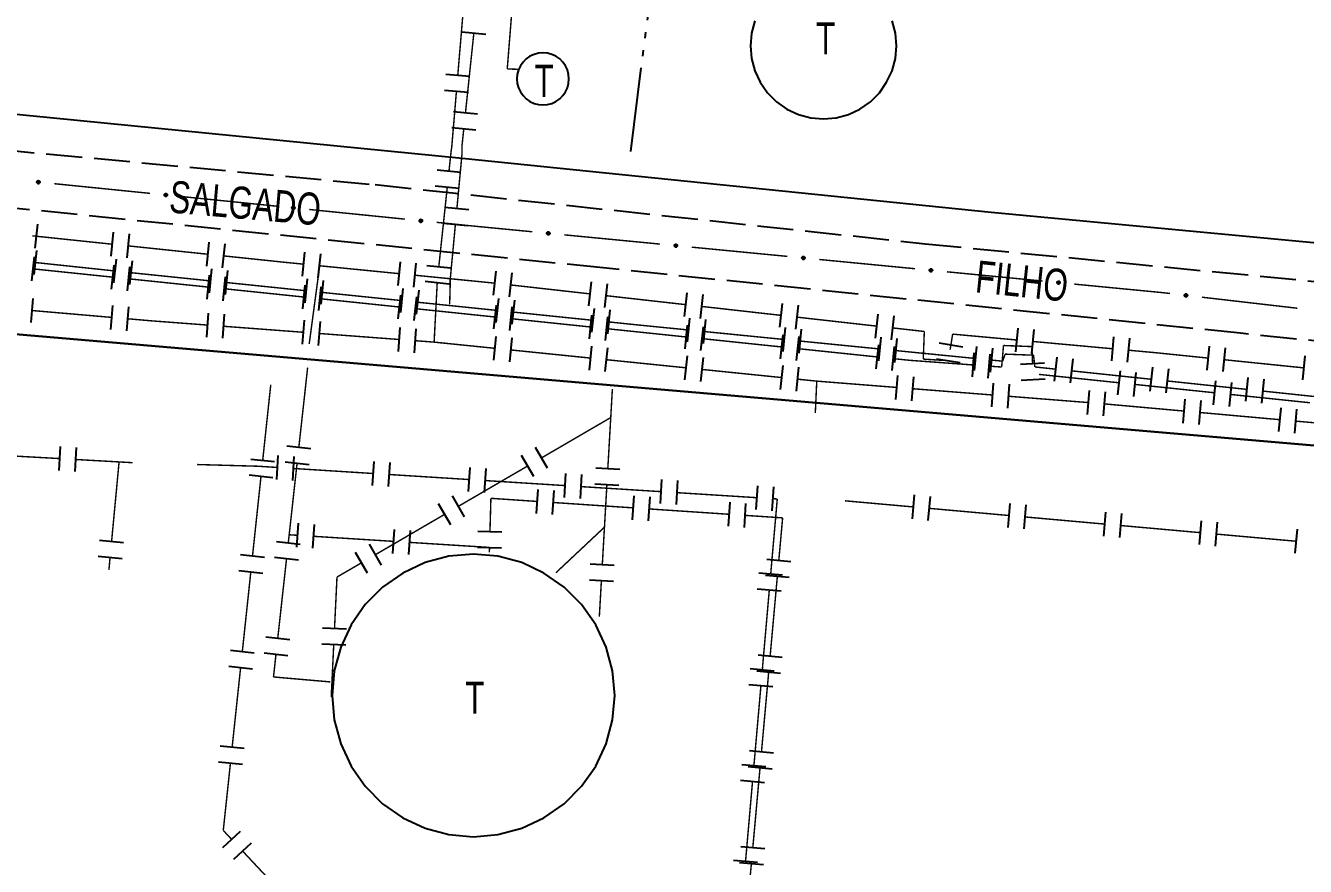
# Model space of a CAD drawing. Extents: x 200604 to 201918, y 4843538 to 4845237.
# Drawn here: x 200988.6 to 201148.4, y 4844729.3 to 4844834.3 of the extents above; entities that cross this region are included whole.
import ezdxf

# ---------------------------------------------------------------- set-up
doc = ezdxf.new("R2010")
doc.units = 0
doc.header["$LTSCALE"] = 1.5
doc.header["$MEASUREMENT"] = 0
doc.linetypes.add('TRACO_05', pattern=[11, 7, -1, 0.5, -1, 0.5, -1])
doc.linetypes.add('TRACO_11', pattern=[8, 3, -1, 3, -1])
for name, color, linetype in [('CD_MALHA_LOTES', 7, 'CONTINUOUS'), ('HD-ADUTORAS', 170, 'CONTINUOUS'), ('HD-TANQUE-PC', 170, 'CONTINUOUS'), ('HD-VALAS-DRENOS', 170, 'CONTINUOUS'), ('RU-QUADRA', 210, 'CONTINUOUS'), ('SV-EIXO-RUA-PAV', 20, 'CONTINUOUS'), ('SV-RUA-PAVIM', 7, 'CONTINUOUS'), ('SV-TXT-RUA-PAV', 7, 'CONTINUOUS')]:
    doc.layers.add(name, color=color, linetype=linetype)
doc.styles.add('ARIAL', font='ARIAL.SHX')

msp = doc.modelspace()

# ---------------------------------------------------------------- linework, layer by layer
at = {"layer": 'CD_MALHA_LOTES', "linetype": 'Continuous', "flags": 128}
for points in [[(200864.39, 4844915.27), (200864.2, 4844911.61), (200870.8, 4844889.98), (200871.36, 4844888.13), (200878.12, 4844866.8), (200886.67, 4844833.17), (200950.71, 4844826.81), (201043.14, 4844817.72), (201109.16, 4844810.98), (201155.17, 4844806.65)], [(200893.55, 4844803.77), (201159.23, 4844780.99)]]:
    msp.add_lwpolyline(points, dxfattribs=at)
at = {"layer": 'HD-ADUTORAS', "const_width": 0.18}
for points in [[(201043.407602, 4844837.970704), (201042.569699, 4844828.00587)], [(201048.75, 4844828.84), (201049.439917, 4844837.461848)], [(201043.534673, 4844823.376812), (201044.580901, 4844833.321932)], [(201049.100439, 4844828.829619), (201048.75, 4844828.84)], [(201050.1, 4844828.8), (201049.100439, 4844828.829619)], [(201042.402119, 4844826.012903), (201041.899377, 4844820.034002)], [(201043.11, 4844819.34), (201043.325427, 4844821.387788)], [(201041.811538, 4844819.038018), (201041.75, 4844818.66)], [(201041.82, 4844819.09), (201041.811538, 4844819.038018)], [(201041.899377, 4844820.034002), (201041.82, 4844819.09)], [(201043.11, 4844818.399088), (201043.11, 4844819.34)], [(201041.75, 4844818.66), (201041.472618, 4844816.057736)], [(201042.463587, 4844811.429386), (201043.024798, 4844817.403082)], [(201043.024798, 4844817.403082), (201043.11, 4844818.31)], [(201043.11, 4844818.31), (201043.11, 4844818.399088)], [(201041.260633, 4844814.069002), (201040.20071, 4844804.125333)], [(201041.62, 4844802.45), (201042.276516, 4844809.438154)], [(200989.459944, 4844808.009539), (200999.405394, 4844806.966457)], [(201001.394484, 4844806.757841), (201011.339934, 4844805.714759)], [(200989.805706, 4844804.680353), (200999.749891, 4844803.625284)], [(201013.329024, 4844805.506143), (201020.29084, 4844804.775986)], [(201020.29084, 4844804.775986), (201020.92, 4844804.71)], [(201020.92, 4844804.71), (201023.275817, 4844804.476217)], [(200989.510808, 4844803.887516), (200999.457263, 4844802.854053)], [(201001.738729, 4844803.41427), (201002.733147, 4844803.308763)], [(201002.733147, 4844803.308763), (201002.91, 4844803.29)], [(201002.91, 4844803.29), (201011.685686, 4844802.38571)], [(201024.02, 4844794.51), (201025.217255, 4844803.43001)], [(201025.217255, 4844803.43001), (201025.33, 4844804.27)], [(201025.266042, 4844804.278713), (201035.217163, 4844803.291197)], [(201037.207387, 4844803.093694), (201046.163396, 4844802.204929)], [(201001.446554, 4844802.647361), (201011.393008, 4844801.613898)], [(201013.382299, 4844801.407205), (201019.350171, 4844800.787128)], [(201013.675152, 4844802.180706), (201023.62248, 4844801.155685)], [(201040.004673, 4844802.135335), (201039.641055, 4844795.144785)], [(201041.56, 4844799.47), (201041.614455, 4844801.469259)], [(201041.614455, 4844801.469259), (201041.63, 4844802.04)], [(201041.63, 4844802.04), (201041.62, 4844802.45)], [(201046.163396, 4844802.204929), (201047.12, 4844802.11)], [(201047.12, 4844802.11), (201047.158455, 4844802.105676)], [(201049.145927, 4844801.882173), (201059.083289, 4844800.764659)], [(201019.350171, 4844800.787128), (201019.9, 4844800.73)], [(201019.9, 4844800.73), (201023.328559, 4844800.371883)], [(201025.317738, 4844800.164111), (201035.26363, 4844799.12525)], [(201025.611945, 4844800.950681), (201035.559273, 4844799.925659)], [(201037.548739, 4844799.720655), (201047.496067, 4844798.695634)], [(201061.070762, 4844800.541156), (201071.008124, 4844799.423642)], [(200989.375579, 4844798.688434), (200999.338562, 4844797.828796)], [(201037.252808, 4844798.917478), (201047.1987, 4844797.878618)], [(201049.485532, 4844798.49063), (201059.43286, 4844797.465608)], [(201072.995596, 4844799.200139), (201082.932958, 4844798.082625)], [(201001.331158, 4844797.656868), (201004.320053, 4844797.398977)], [(201004.320053, 4844797.398977), (201004.54, 4844797.38)], [(201004.54, 4844797.38), (201011.30012, 4844796.871256)], [(201013.29448, 4844796.721168), (201023.266282, 4844795.970724)], [(201049.187879, 4844797.670846), (201059.133771, 4844796.631986)], [(201061.122949, 4844796.424213), (201071.068841, 4844795.385353)], [(201061.422326, 4844797.260604), (201064.406524, 4844796.953098)], [(201064.406524, 4844796.953098), (201065.31, 4844796.86)], [(201065.31, 4844796.86), (201071.371917, 4844796.257956)], [(201084.92043, 4844797.859122), (201094.857792, 4844796.741609)], [(201096.845265, 4844796.518106), (201100.820209, 4844796.0711)], [(201025.260642, 4844795.820635), (201035.232444, 4844795.070191)], [(201037.226805, 4844794.920102), (201039.221165, 4844794.770014)], [(201039.221165, 4844794.770014), (201039.62, 4844794.74)], [(201039.641055, 4844795.144785), (201039.62, 4844794.74)], [(201073.05802, 4844795.177581), (201083.003912, 4844794.138721)], [(201073.362126, 4844796.060296), (201083.31317, 4844795.072)], [(201085.303378, 4844794.874341), (201095.254422, 4844793.886044)], [(201100.83, 4844796.07), (201100.717408, 4844793.081973)], [(201100.820209, 4844796.0711), (201100.83, 4844796.07)], [(201104.054969, 4844793.80314), (201104.215509, 4844794.790169)], [(201104.215509, 4844794.790169), (201104.37, 4844795.74)], [(201104.37, 4844795.74), (201112.37421, 4844795.007175)], [(201114.36588, 4844794.824828), (201124.32423, 4844793.913092)], [(201039.62, 4844794.74), (201047.180865, 4844793.969355)], [(201049.170556, 4844793.766555), (201059.119013, 4844792.752553)], [(201084.99309, 4844793.930949), (201094.938982, 4844792.892088)], [(201097.244631, 4844793.688385), (201107.195675, 4844792.700089)], [(201110.49, 4844791.63), (201110.694151, 4844794.017676)], [(201110.694151, 4844794.017676), (201110.72, 4844794.32)], [(201110.72, 4844794.32), (201113.414466, 4844794.213437)], [(201110.800319, 4844792.888936), (201110.92, 4844793.24)], [(201110.92, 4844793.24), (201113.547336, 4844793.143786)], [(201113.414466, 4844794.213437), (201114.26, 4844794.18)], [(201114.26, 4844794.18), (201114.355208, 4844792.0283)], [(201126.315901, 4844793.730745), (201129.303406, 4844793.457225)], [(201129.303406, 4844793.457225), (201129.71, 4844793.42)], [(201129.71, 4844793.42), (201136.267479, 4844792.749147)], [(201022.728697, 4844781.628555), (201023.826537, 4844791.56811)], [(201061.108705, 4844792.549753), (201071.057162, 4844791.535751)], [(201096.928161, 4844792.684316), (201098.917339, 4844792.476544)], [(201098.917339, 4844792.476544), (201098.98, 4844792.47)], [(201098.98, 4844792.47), (201106.895946, 4844791.892293)], [(201100.717408, 4844793.081973), (201100.7, 4844792.62)], [(201100.7, 4844792.62), (201103.232534, 4844792.458175)], [(201108.890641, 4844791.74672), (201109.887988, 4844791.673934)], [(201109.185883, 4844792.50243), (201110.180988, 4844792.4036)], [(201109.887988, 4844791.673934), (201110.49, 4844791.63)], [(201110.180988, 4844792.4036), (201110.62, 4844792.36)], [(201110.62, 4844792.36), (201110.800319, 4844792.888936)], [(201113.547336, 4844793.143786), (201114.47, 4844793.11)], [(201114.47, 4844793.11), (201114.593694, 4844792.040411)], [(201114.593694, 4844792.040411), (201114.64, 4844791.64)], [(201114.64, 4844791.64), (201117.222517, 4844791.366873)], [(201138.257095, 4844792.545602), (201148.205172, 4844791.527878)], [(201073.046853, 4844791.332951), (201082.995311, 4844790.318949)], [(201084.985002, 4844790.116149), (201086.974694, 4844789.913349)], [(201115.166359, 4844790.710854), (201125.112056, 4844789.670128)], [(201119.211425, 4844791.156526), (201129.155964, 4844790.104792)], [(201018.214681, 4844779.987298), (201019.168482, 4844788.936614)], [(201019.168482, 4844788.936614), (201019.22, 4844789.42)], [(201061.88, 4844788.9), (201061.307602, 4844778.916395)], [(201086.974694, 4844789.913349), (201087.4, 4844789.87)], [(201087.4, 4844789.87), (201087.238189, 4844786.301176)], [(201087.4, 4844789.87), (201097.36904, 4844789.083717)], [(201099.362848, 4844788.926461), (201109.331888, 4844788.140178)], [(201127.101195, 4844789.461983), (201137.046892, 4844788.421257)], [(201131.144872, 4844789.894446), (201141.089411, 4844788.842712)], [(201143.078319, 4844788.632365), (201153.022858, 4844787.580631)], [(201111.325696, 4844787.982921), (201121.294736, 4844787.196638)], [(201123.287835, 4844787.030976), (201133.247674, 4844786.135649)], [(201139.036032, 4844788.213112), (201148.981729, 4844787.172386)], [(201061.67, 4844785.32), (201053.029095, 4844780.286635)], [(201087.238189, 4844786.301176), (201087.22, 4844785.9)], [(201135.239641, 4844785.956583), (201145.19948, 4844785.061256)], [(201147.191448, 4844784.88219), (201157.151287, 4844783.986862)], [(200982.870219, 4844780.761926), (200992.854508, 4844780.201582)], [(200994.851365, 4844780.089514), (201001.840367, 4844779.697274)], [(201000.28, 4844779.79), (200999.342017, 4844769.834088)], [(201001.840367, 4844779.697274), (201001.97, 4844779.69)], [(201010.03, 4844779.46), (201017.027279, 4844779.264853)], [(201017.027279, 4844779.264853), (201017.56, 4844779.25)], [(201017.56, 4844779.25), (201020.022189, 4844779.094857)], [(201021.411289, 4844769.70109), (201022.509129, 4844779.640645)], [(201022.018231, 4844778.969085), (201031.998438, 4844778.340229)], [(201051.300914, 4844779.279962), (201042.660009, 4844774.246597)], [(201016.942948, 4844768.054876), (201018.002726, 4844777.998561)], [(201033.99448, 4844778.214458), (201043.974687, 4844777.585601)], [(201045.970729, 4844777.45983), (201055.950936, 4844776.830974)], [(201057.946977, 4844776.705203), (201067.927185, 4844776.076346)], [(201061.193122, 4844776.919674), (201060.620724, 4844766.93607)], [(201069.923226, 4844775.950575), (201079.903434, 4844775.321719)], [(201046.71, 4844775.24), (201046.592545, 4844771.067264)], [(201047.533765, 4844775.184828), (201046.71, 4844775.24)], [(201052.522588, 4844774.850687), (201047.533765, 4844775.184828)], [(201064.495762, 4844774.04875), (201054.518117, 4844774.717031)], [(201082.47, 4844775.16), (201081.64715, 4844765.767632)], [(201081.899475, 4844775.195947), (201082.47, 4844775.16)], [(201091.501353, 4844774.878805), (201090.93, 4844774.93)], [(201099.469429, 4844774.164828), (201091.501353, 4844774.878805)], [(201111.421543, 4844773.093863), (201101.461448, 4844773.986334)], [(201040.931828, 4844773.239924), (201032.290924, 4844768.206559)], [(201076.468936, 4844773.246813), (201066.491291, 4844773.915094)], [(201083.14, 4844772.8), (201078.464465, 4844773.113157)], [(201082.661171, 4844767.507628), (201083.111707, 4844772.487288)], [(201083.111707, 4844772.487288), (201083.14, 4844772.8)], [(201123.373658, 4844772.022897), (201113.413562, 4844772.915368)], [(201060.89, 4844771.64), (201055.057906, 4844766.163991)], [(201135.325772, 4844770.951931), (201125.365677, 4844771.844403)], [(201147.277886, 4844769.880966), (201137.317791, 4844770.773437)], [(201021.5897, 4844770.6856), (201021.52, 4844770.69)], [(201022.587712, 4844770.622576), (201021.5897, 4844770.6856)], [(201034.563856, 4844769.866288), (201024.583736, 4844770.496528)], [(201046.54, 4844769.11), (201036.55988, 4844769.74024)], [(200999.154421, 4844767.842905), (200999.060622, 4844766.847314)], [(201020.093882, 4844757.773624), (201021.191721, 4844767.713179)], [(201046.536271, 4844769.068055), (201046.52, 4844768.49)], [(200999.060622, 4844766.847314), (200999.01, 4844766.31)], [(201015.671214, 4844756.122454), (201016.730992, 4844766.066139)], [(201030.562743, 4844767.199886), (201027.970471, 4844765.689876)], [(201055.057906, 4844766.163991), (201054.83, 4844765.95)], [(201027.49, 4844765.41), (201027.18084, 4844758.973463)], [(201027.970471, 4844765.689876), (201027.49, 4844765.41)], [(201060.506245, 4844764.939349), (201060.277286, 4844760.945907)], [(201081.579884, 4844755.556443), (201082.480957, 4844765.515763)], [(201081.472602, 4844763.775263), (201080.599861, 4844753.81342)], [(201060.277286, 4844760.945907), (201060.25, 4844760.47)], [(201027.084887, 4844756.975766), (201026.797026, 4844750.982675)], [(201019.56, 4844752.94), (201019.874314, 4844755.785713)], [(201014.39948, 4844744.190032), (201015.459258, 4844754.133717)], [(201080.498597, 4844743.605258), (201081.39967, 4844753.564579)], [(201019.696463, 4844752.928101), (201019.56, 4844752.94)], [(201026.67, 4844752.32), (201019.696463, 4844752.928101)], [(201080.425312, 4844751.821051), (201079.552571, 4844741.859208)], [(201026.797026, 4844750.982675), (201026.77, 4844750.42)], [(201013.29, 4844733.78), (201014.187525, 4844742.201295)], [(201079.417311, 4844731.654073), (201080.318383, 4844741.613394)], [(201079.378023, 4844739.866839), (201078.505282, 4844729.904995)], [(201013.653031, 4844733.392466), (201013.29, 4844733.78)], [(201014.336689, 4844732.662664), (201013.653031, 4844733.392466)], [(201018.92, 4844727.77), (201015.704006, 4844731.20306)], [(201078.4, 4844720.41), (201079.237096, 4844729.662209)]]:
    msp.add_lwpolyline(points, dxfattribs=at)
at = {"layer": 'HD-ADUTORAS'}
for points in [[(201043.089133, 4844833.478866), (201046.072669, 4844833.164997)], [(201044.064425, 4844827.880184), (201041.074974, 4844828.131555)], [(201043.896844, 4844825.887218), (201040.907394, 4844826.138588)], [(201042.042905, 4844823.533746), (201045.026441, 4844823.219878)], [(201041.83366, 4844821.544722), (201044.817195, 4844821.230854)], [(201042.964168, 4844815.898748), (201039.981067, 4844816.216724)], [(201042.752183, 4844813.910014), (201039.769083, 4844814.22799)], [(201040.970163, 4844811.569689), (201043.957011, 4844811.289083)], [(200990.075552, 4844809.453201), (200989.762628, 4844806.469566)], [(201040.783092, 4844809.578457), (201043.76994, 4844809.297851)], [(200999.561856, 4844808.458275), (200999.248932, 4844805.47464)], [(201001.550946, 4844808.249658), (201001.238022, 4844805.266023)], [(200989.963966, 4844806.171981), (200989.647445, 4844803.188725)], [(201011.496397, 4844807.206577), (201011.183472, 4844804.222942)], [(201013.485487, 4844806.99796), (201013.172562, 4844804.014325)], [(200989.665828, 4844805.379484), (200989.355789, 4844802.395548)], [(200999.908152, 4844805.116912), (200999.591631, 4844802.133656)], [(201001.896989, 4844804.905898), (201001.580468, 4844801.922642)], [(201023.423945, 4844805.968885), (201023.12769, 4844802.983548)], [(201025.414169, 4844805.771381), (201025.117914, 4844802.786045)], [(201035.36529, 4844804.783865), (201035.069035, 4844801.798529)], [(201037.355514, 4844804.586362), (201037.059259, 4844801.601026)], [(200999.612282, 4844804.346021), (200999.302243, 4844801.362085)], [(201001.601573, 4844804.139329), (201001.291534, 4844801.155393)], [(201011.548027, 4844803.105866), (201011.237989, 4844800.12193)], [(201011.83944, 4844803.87781), (201011.531933, 4844800.893611)], [(201013.537318, 4844802.899174), (201013.227279, 4844799.915237)], [(201013.828905, 4844803.672805), (201013.521399, 4844800.688607)], [(201041.692261, 4844803.966344), (201038.70916, 4844804.284321)], [(201047.326082, 4844803.59628), (201046.990828, 4844800.615071)], [(201049.313554, 4844803.372777), (201048.9783, 4844800.391568)], [(201023.484388, 4844801.863767), (201023.17273, 4844798.879999)], [(201023.776233, 4844802.647784), (201023.468727, 4844799.663586)], [(201025.473567, 4844801.655995), (201025.161909, 4844798.672227)], [(201025.765699, 4844802.44278), (201025.458192, 4844799.458581)], [(201035.713026, 4844801.417758), (201035.40552, 4844798.43356)], [(201041.480276, 4844801.97761), (201038.497175, 4844802.295587)], [(201059.250916, 4844802.255263), (201058.915662, 4844799.274054)], [(201061.238389, 4844802.03176), (201060.903134, 4844799.050552)], [(200989.504525, 4844800.182881), (200989.246633, 4844797.193987)], [(201035.419459, 4844800.617134), (201035.107801, 4844797.633367)], [(201037.408637, 4844800.409362), (201037.096979, 4844797.425595)], [(201037.702492, 4844801.212754), (201037.394986, 4844798.228556)], [(201047.64982, 4844800.187733), (201047.342314, 4844797.203535)], [(201049.639285, 4844799.982729), (201049.331779, 4844796.99853)], [(201071.175751, 4844800.914246), (201070.840496, 4844797.933038)], [(201073.163223, 4844800.690744), (201072.827969, 4844797.709535)], [(200999.467507, 4844799.323243), (200999.209616, 4844796.334348)], [(201001.460104, 4844799.151315), (201001.202212, 4844796.162421)], [(201011.412686, 4844798.367027), (201011.187553, 4844795.375486)], [(201013.407047, 4844798.216938), (201013.181914, 4844795.225397)], [(201047.354529, 4844799.370502), (201047.042871, 4844796.386734)], [(201049.343708, 4844799.16273), (201049.03205, 4844796.178962)], [(201059.2896, 4844798.123869), (201058.977942, 4844795.140102)], [(201059.586613, 4844798.957707), (201059.279107, 4844795.973509)], [(201061.576079, 4844798.752703), (201061.268573, 4844795.768505)], [(201083.100585, 4844799.57323), (201082.765331, 4844796.592021)], [(201085.088057, 4844799.349727), (201084.752803, 4844796.368518)], [(201095.025419, 4844798.232213), (201094.690165, 4844795.251004)], [(201023.378849, 4844797.466494), (201023.153715, 4844794.474953)], [(201025.373209, 4844797.316405), (201025.148076, 4844794.324865)], [(201035.345011, 4844796.565961), (201035.119878, 4844793.574421)], [(201061.278778, 4844797.916097), (201060.96712, 4844794.93233)], [(201071.22467, 4844796.877237), (201070.913012, 4844793.893469)], [(201071.520162, 4844797.750612), (201071.223673, 4844794.765299)], [(201073.213849, 4844796.669465), (201072.902191, 4844793.685697)], [(201073.51037, 4844797.552953), (201073.213882, 4844794.56764)], [(201083.461414, 4844796.564657), (201083.164925, 4844793.579343)], [(201097.012892, 4844798.00871), (201096.677638, 4844795.027501)], [(201112.510971, 4844796.500928), (201112.23745, 4844793.513423)], [(201037.339371, 4844796.415873), (201037.114238, 4844793.424332)], [(201047.332965, 4844795.461624), (201047.028765, 4844792.477086)], [(201049.322656, 4844795.258823), (201049.018456, 4844792.274286)], [(201083.159741, 4844795.630604), (201082.848083, 4844792.646837)], [(201085.148919, 4844795.422832), (201084.837261, 4844792.439065)], [(201085.451623, 4844796.366997), (201085.155134, 4844793.381684)], [(201095.402667, 4844795.378701), (201095.106178, 4844792.393388)], [(201097.392875, 4844795.181042), (201097.096386, 4844792.195729)], [(201114.502641, 4844796.318581), (201114.22912, 4844793.331076)], [(201124.460991, 4844795.406845), (201124.18747, 4844792.41934)], [(201126.452661, 4844795.224498), (201126.17914, 4844792.236993)], [(201059.271114, 4844794.244822), (201058.966913, 4844791.260284)], [(201061.260805, 4844794.042021), (201060.956605, 4844791.057484)], [(201095.094811, 4844794.383972), (201094.783153, 4844791.400204)], [(201097.08399, 4844794.1762), (201096.772332, 4844791.192432)], [(201102.670538, 4844794.63487), (201105.631626, 4844794.153247)], [(201107.005126, 4844793.388314), (201106.786766, 4844790.396272)], [(201107.343919, 4844794.192745), (201107.04743, 4844791.207432)], [(201108.999821, 4844793.242741), (201108.781461, 4844790.250699)], [(201109.334128, 4844793.995086), (201109.037639, 4844791.009773)], [(201136.420138, 4844794.241358), (201136.114821, 4844791.256935)], [(201138.409753, 4844794.037813), (201138.104436, 4844791.05339)], [(201071.209262, 4844793.02802), (201070.905062, 4844790.043483)], [(201073.198954, 4844792.825219), (201072.894753, 4844789.840682)], [(201083.147411, 4844791.811218), (201082.84321, 4844788.826681)], [(201102.349456, 4844792.660811), (201105.310544, 4844792.179189)], [(201115.853742, 4844792.094607), (201112.856674, 4844791.961993)], [(201117.380277, 4844792.858554), (201117.064757, 4844789.875192)], [(201119.369185, 4844792.648207), (201119.053665, 4844789.664845)], [(201148.35783, 4844793.02009), (201148.052513, 4844790.035667)], [(201085.137102, 4844791.608417), (201084.832902, 4844788.62388)], [(201097.486982, 4844790.579073), (201097.251098, 4844787.588361)], [(201099.48079, 4844790.421817), (201099.244906, 4844787.431105)], [(201115.942151, 4844790.096562), (201112.945083, 4844789.963948)], [(201125.268165, 4844791.161983), (201124.955947, 4844788.178274)], [(201127.257304, 4844790.953838), (201126.945086, 4844787.970129)], [(201129.313724, 4844791.596473), (201128.998204, 4844788.613112)], [(201131.302632, 4844791.386127), (201130.987112, 4844788.402765)], [(201141.247171, 4844790.334393), (201140.931651, 4844787.351031)], [(201143.236079, 4844790.124046), (201142.920559, 4844787.140684)], [(201109.449831, 4844789.635534), (201109.213946, 4844786.644822)], [(201111.443639, 4844789.478277), (201111.207754, 4844786.487565)], [(201121.412679, 4844788.691994), (201121.176794, 4844785.701282)], [(201123.406487, 4844788.534738), (201123.170602, 4844785.544026)], [(201137.203001, 4844789.913112), (201136.890783, 4844786.929403)], [(201139.192141, 4844789.704967), (201138.879923, 4844786.721258)], [(201133.381973, 4844787.629625), (201133.113375, 4844784.641673)], [(201135.373941, 4844787.450559), (201135.105342, 4844784.462607)], [(201145.333779, 4844786.555231), (201145.065181, 4844783.56728)], [(201147.325747, 4844786.376166), (201147.057149, 4844783.388214)], [(200992.938559, 4844781.699226), (200992.770456, 4844778.703939)], [(200994.935417, 4844781.587157), (200994.767314, 4844778.59187)], [(201020.116518, 4844780.591888), (201019.927861, 4844777.597825)], [(201021.237764, 4844781.793231), (201024.21963, 4844781.46388)], [(201022.112559, 4844780.466116), (201021.923902, 4844777.472054)], [(201052.055919, 4844777.983826), (201050.545909, 4844780.576098)], [(201053.7841, 4844778.990499), (201052.27409, 4844781.582771)], [(201016.723129, 4844780.146265), (201019.706234, 4844779.828331)], [(201021.018196, 4844779.805321), (201024.000062, 4844779.475969)], [(201032.092767, 4844779.83726), (201031.90411, 4844776.843198)], [(201034.088808, 4844779.711489), (201033.900151, 4844776.717427)], [(201044.069016, 4844779.082633), (201043.880359, 4844776.08857)], [(201046.065057, 4844778.956861), (201045.8764, 4844775.962799)], [(201062.805143, 4844778.830536), (201059.810061, 4844779.002255)], [(201016.511173, 4844778.157528), (201019.494279, 4844777.839594)], [(201056.045264, 4844778.328005), (201055.856607, 4844775.333943)], [(201058.041306, 4844778.202234), (201057.852649, 4844775.208171)], [(201068.021513, 4844777.573377), (201067.832856, 4844774.579315)], [(201070.017555, 4844777.447606), (201069.828898, 4844774.453544)], [(201052.422346, 4844773.35404), (201052.62283, 4844776.347334)], [(201054.417875, 4844773.220384), (201054.618359, 4844776.213678)], [(201062.690663, 4844776.833815), (201059.695582, 4844777.005534)], [(201079.997762, 4844776.81875), (201079.809105, 4844773.824688)], [(201081.993804, 4844776.692978), (201081.805147, 4844773.698916)], [(201099.335559, 4844772.670814), (201099.6033, 4844775.658842)], [(201041.686833, 4844771.943788), (201040.176824, 4844774.53606)], [(201043.415014, 4844772.950461), (201041.905005, 4844775.542733)], [(201064.39552, 4844772.552103), (201064.596004, 4844775.545397)], [(201066.391049, 4844772.418447), (201066.591533, 4844775.411741)], [(201076.368694, 4844771.750166), (201076.569178, 4844774.74346)], [(201078.364223, 4844771.61651), (201078.564707, 4844774.609804)], [(201101.327578, 4844772.49232), (201101.595319, 4844775.480348)], [(201111.287673, 4844771.599848), (201111.555414, 4844774.587877)], [(201113.279692, 4844771.421354), (201113.547433, 4844774.409382)], [(201123.239787, 4844770.528883), (201123.507528, 4844773.516911)], [(201125.231806, 4844770.350388), (201125.499547, 4844773.338417)], [(201022.493176, 4844769.125558), (201022.682248, 4844772.119594)], [(201024.4892, 4844768.99951), (201024.678272, 4844771.993546)], [(201034.46932, 4844768.36927), (201034.658392, 4844771.363306)], [(201036.465344, 4844768.243222), (201036.654416, 4844771.237258)], [(201048.091951, 4844771.025058), (201045.093139, 4844771.109469)], [(201135.191901, 4844769.457917), (201135.459642, 4844772.445946)], [(201137.18392, 4844769.279423), (201137.451661, 4844772.267451)], [(201147.144015, 4844768.386951), (201147.411757, 4844771.37498)], [(201000.835404, 4844769.69339), (200997.84863, 4844769.974785)], [(201019.920356, 4844769.865766), (201022.902223, 4844769.536414)], [(201033.045928, 4844766.910423), (201031.535919, 4844769.502695)], [(201000.647807, 4844767.702208), (200997.661034, 4844767.983603)], [(201015.451395, 4844768.213843), (201018.434501, 4844767.895909)], [(201019.700788, 4844767.877855), (201022.682655, 4844767.548503)], [(201031.317747, 4844765.90375), (201029.807738, 4844768.496022)], [(201048.035677, 4844769.02585), (201045.036865, 4844769.110261)], [(201015.239439, 4844766.225106), (201018.222545, 4844765.907172)], [(201062.118265, 4844766.85021), (201059.123184, 4844767.02193)], [(201081.167273, 4844767.642788), (201084.155069, 4844767.372467)], [(201062.003785, 4844764.853489), (201059.008704, 4844765.025209)], [(201083.141426, 4844765.63672), (201080.152873, 4844765.898543)], [(201080.987059, 4844765.650924), (201083.974855, 4844765.380603)], [(201082.966878, 4844763.644352), (201079.978325, 4844763.906174)], [(201028.679113, 4844758.901498), (201025.682567, 4844759.045428)], [(201018.602948, 4844757.9383), (201021.584815, 4844757.608948)], [(201028.583159, 4844756.903801), (201025.586614, 4844757.047731)], [(201014.179661, 4844756.281421), (201017.162767, 4844755.963487)], [(201018.38338, 4844755.950389), (201021.365247, 4844755.621037)], [(201080.085986, 4844755.691604), (201083.073782, 4844755.421282)], [(201013.967706, 4844754.292684), (201016.950811, 4844753.97475)], [(201082.094137, 4844753.682508), (201079.105584, 4844753.944331)], [(201079.905772, 4844753.699739), (201082.893568, 4844753.429418)], [(201081.919589, 4844751.69014), (201078.931036, 4844751.951962)], [(201012.907928, 4844744.348999), (201015.891033, 4844744.031065)], [(201079.004699, 4844743.740419), (201081.992496, 4844743.470097)], [(201012.695972, 4844742.360262), (201015.679078, 4844742.042328)], [(201081.046848, 4844741.728296), (201078.058295, 4844741.990119)], [(201078.824485, 4844741.748555), (201081.812281, 4844741.478233)], [(201080.8723, 4844739.735928), (201077.883747, 4844739.99775)], [(201013.241986, 4844731.637177), (201015.431392, 4844733.688152)], [(201014.609302, 4844730.177572), (201016.798709, 4844732.228547)], [(201077.923413, 4844731.789234), (201080.911209, 4844731.518912)], [(201079.999559, 4844729.774084), (201077.011006, 4844730.035907)], [(201077.743198, 4844729.79737), (201080.730994, 4844729.527048)]]:
    msp.add_lwpolyline(points, dxfattribs=at)
at = {"layer": 'HD-TANQUE-PC', "linetype": 'Continuous'}
msp.add_polyline3d([(201079.66, 4844834.86, 18.07), (201079.24, 4844833.32, 18.07), (201079.11, 4844831.74, 18.07), (201079.24, 4844830.15, 18.07), (201079.66, 4844828.62, 18.07), (201080.33, 4844827.18, 18.07), (201081.24, 4844825.87, 18.07), (201082.37, 4844824.75, 18.07), (201083.67, 4844823.84, 18.07), (201085.11, 4844823.17, 18.07), (201086.65, 4844822.75, 18.07), (201088.23, 4844822.61, 18.07), (201089.81, 4844822.75, 18.07), (201091.35, 4844823.17, 18.07), (201092.79, 4844823.84, 18.07), (201094.1, 4844824.75, 18.07), (201095.22, 4844825.87, 18.07), (201096.13, 4844827.18, 18.07), (201096.8, 4844828.62, 18.07), (201097.22, 4844830.15, 18.07), (201097.35, 4844831.74, 18.07), (201097.22, 4844833.32, 18.07), (201096.8, 4844834.86, 18.07)], dxfattribs=at)
for points in [[(201053.21, 4844830.86, 12.91), (201052.64, 4844830.81, 12.91), (201052.1, 4844830.66, 12.91), (201051.58, 4844830.42, 12.91), (201051.12, 4844830.1, 12.91), (201050.72, 4844829.69, 12.91), (201050.39, 4844829.23, 12.91), (201050.16, 4844828.72, 12.91), (201050.01, 4844828.17, 12.91), (201049.96, 4844827.61, 12.91), (201050.01, 4844827.04, 12.91), (201050.16, 4844826.49, 12.91), (201050.39, 4844825.98, 12.91), (201050.72, 4844825.52, 12.91), (201051.12, 4844825.12, 12.91), (201051.58, 4844824.79, 12.91), (201052.1, 4844824.55, 12.91), (201052.64, 4844824.41, 12.91), (201053.21, 4844824.36, 12.91), (201053.77, 4844824.41, 12.91), (201054.32, 4844824.55, 12.91), (201054.83, 4844824.79, 12.91), (201055.3, 4844825.12, 12.91), (201055.7, 4844825.52, 12.91), (201056.02, 4844825.98, 12.91), (201056.26, 4844826.49, 12.91), (201056.41, 4844827.04, 12.91), (201056.46, 4844827.61, 12.91), (201056.41, 4844828.17, 12.91), (201056.26, 4844828.72, 12.91), (201056.02, 4844829.23, 12.91), (201055.7, 4844829.69, 12.91), (201055.3, 4844830.1, 12.91), (201054.83, 4844830.42, 12.91), (201054.32, 4844830.66, 12.91), (201053.77, 4844830.81, 12.91)], [(201044.52, 4844768.27, 16.34), (201041.46, 4844768.01, 16.34), (201038.49, 4844767.21, 16.34), (201035.7, 4844765.91, 16.34), (201033.18, 4844764.15, 16.34), (201031.01, 4844761.97, 16.34), (201029.25, 4844759.45, 16.34), (201027.95, 4844756.67, 16.34), (201027.15, 4844753.7, 16.34), (201026.88, 4844750.63, 16.34), (201027.15, 4844747.57, 16.34), (201027.95, 4844744.6, 16.34), (201029.25, 4844741.81, 16.34), (201031.01, 4844739.29, 16.34), (201033.18, 4844737.12, 16.34), (201035.7, 4844735.35, 16.34), (201038.49, 4844734.05, 16.34), (201041.46, 4844733.26, 16.34), (201044.52, 4844732.99, 16.34), (201047.59, 4844733.26, 16.34), (201050.56, 4844734.05, 16.34), (201053.34, 4844735.35, 16.34), (201055.86, 4844737.12, 16.34), (201058.04, 4844739.29, 16.34), (201059.8, 4844741.81, 16.34), (201061.1, 4844744.6, 16.34), (201061.9, 4844747.57, 16.34), (201062.17, 4844750.63, 16.34), (201061.9, 4844753.7, 16.34), (201061.1, 4844756.67, 16.34), (201059.8, 4844759.45, 16.34), (201058.04, 4844761.97, 16.34), (201055.86, 4844764.15, 16.34), (201053.34, 4844765.91, 16.34), (201050.56, 4844767.21, 16.34), (201047.59, 4844768.01, 16.34)]]:
    msp.add_polyline3d(points, close=True, dxfattribs=at)
at = {"layer": 'HD-VALAS-DRENOS', "linetype": 'TRACO_05'}
msp.add_polyline3d([(201064.17, 4844818.55, 5.37), (201067.87, 4844847.66, 5.37)], dxfattribs=at)
at = {"layer": 'RU-QUADRA', "linetype": 'Continuous', "flags": 128}
for points in [[(200878.12, 4844866.8), (200886.67, 4844833.17), (200950.71, 4844826.81), (201043.14, 4844817.72), (201109.16, 4844810.98), (201155.17, 4844806.65), (201159.23, 4844806.26), (201332.3, 4844789.81), (201675.54, 4844631.66)], [(201159.23, 4844780.99), (200893.55, 4844803.77), (200899.83, 4844785), (200905.22, 4844770.56), (200909.36, 4844757.51), (200919.884663, 4844729.054764), (200921.07, 4844725.85), (200927.04, 4844707.22), (200941.87, 4844660.01), (200950.073745, 4844627.499489), (200956.42, 4844602.35), (200960.5, 4844586.25), (200966.55, 4844561.021025), (200982.47, 4844504.84)]]:
    msp.add_lwpolyline(points, dxfattribs=at)
at = {"layer": 'SV-EIXO-RUA-PAV'}
for points in [[(200990.070454, 4844814.84431), (200990.107898, 4844814.875774), (200990.146513, 4844814.895159), (200990.183373, 4844814.902057), (200990.217536, 4844814.89966), (200990.252209, 4844814.893271), (200990.285745, 4844814.879116), (200990.319488, 4844814.855162), (200990.351314, 4844814.817822), (200990.368572, 4844814.776959), (200990.377269, 4844814.741183), (200990.37682, 4844814.705417), (200990.370048, 4844814.671838), (200990.354194, 4844814.637488), (200990.329584, 4844814.603531), (200990.291263, 4844814.572437), (200990.253276, 4844814.553692), (200990.217447, 4844814.547956), (200990.181493, 4844814.548635), (200990.146173, 4844814.555582), (200990.113332, 4844814.569666), (200990.079187, 4844814.594505), (200990.048999, 4844814.632735), (200990.02987, 4844814.67041), (200990.023633, 4844814.706148), (200990.025098, 4844814.74153), (200990.031084, 4844814.776385), (200990.043908, 4844814.810689), (200990.070454, 4844814.84431)], [(201005.989347, 4844813.235318), (201006.02679, 4844813.266782), (201006.065406, 4844813.286167), (201006.102266, 4844813.293065), (201006.136428, 4844813.290667), (201006.171101, 4844813.284278), (201006.204638, 4844813.270124), (201006.23838, 4844813.246169), (201006.270207, 4844813.208829), (201006.287465, 4844813.167967), (201006.296161, 4844813.132191), (201006.295712, 4844813.096425), (201006.288941, 4844813.062845), (201006.273086, 4844813.028496), (201006.248477, 4844812.994538), (201006.210156, 4844812.963444), (201006.172168, 4844812.9447), (201006.13634, 4844812.938963), (201006.100386, 4844812.939642), (201006.065065, 4844812.94659), (201006.032225, 4844812.960673), (201005.99808, 4844812.985513), (201005.967891, 4844813.023743), (201005.948763, 4844813.061417), (201005.942525, 4844813.097156), (201005.943991, 4844813.132538), (201005.949976, 4844813.167392), (201005.962801, 4844813.201697), (201005.989347, 4844813.235318)], [(201021.908239, 4844811.626325), (201021.945683, 4844811.657789), (201021.984298, 4844811.677174), (201022.021159, 4844811.684073), (201022.055321, 4844811.681675), (201022.089994, 4844811.675286), (201022.123531, 4844811.661131), (201022.157273, 4844811.637177), (201022.189099, 4844811.599837), (201022.206358, 4844811.558974), (201022.215054, 4844811.523199), (201022.214605, 4844811.487432), (201022.207834, 4844811.453853), (201022.191979, 4844811.419503), (201022.16737, 4844811.385546), (201022.129048, 4844811.354452), (201022.091061, 4844811.335707), (201022.055232, 4844811.329971), (201022.019278, 4844811.33065), (201021.983958, 4844811.337597), (201021.951118, 4844811.351681), (201021.916973, 4844811.376521), (201021.886784, 4844811.41475), (201021.867656, 4844811.452425), (201021.861418, 4844811.488163), (201021.862884, 4844811.523545), (201021.868869, 4844811.5584), (201021.881694, 4844811.592704), (201021.908239, 4844811.626325)], [(201037.827132, 4844810.017333), (201037.864576, 4844810.048797), (201037.903191, 4844810.068182), (201037.940051, 4844810.07508), (201037.974214, 4844810.072683), (201038.008887, 4844810.066293), (201038.042423, 4844810.052139), (201038.076166, 4844810.028184), (201038.107992, 4844809.990845), (201038.12525, 4844809.949982), (201038.133947, 4844809.914206), (201038.133498, 4844809.87844), (201038.126726, 4844809.844861), (201038.110872, 4844809.810511), (201038.086262, 4844809.776554), (201038.047941, 4844809.74546), (201038.009953, 4844809.726715), (201037.974125, 4844809.720979), (201037.938171, 4844809.721658), (201037.902851, 4844809.728605), (201037.87001, 4844809.742689), (201037.835865, 4844809.767528), (201037.805677, 4844809.805758), (201037.786548, 4844809.843432), (201037.780311, 4844809.879171), (201037.781776, 4844809.914553), (201037.787762, 4844809.949408), (201037.800586, 4844809.983712), (201037.827132, 4844810.017333)], [(201053.749516, 4844808.448668), (201053.786819, 4844808.480299), (201053.825347, 4844808.499857), (201053.862176, 4844808.506919), (201053.896349, 4844808.504675), (201053.93105, 4844808.49844), (201053.964649, 4844808.484436), (201053.998498, 4844808.460632), (201054.030491, 4844808.423435), (201054.047932, 4844808.38265), (201054.056788, 4844808.346913), (201054.056499, 4844808.311145), (201054.049878, 4844808.277536), (201054.034177, 4844808.243116), (201054.009719, 4844808.209049), (201053.971537, 4844808.177784), (201053.933634, 4844808.15887), (201053.897831, 4844808.152974), (201053.861874, 4844808.153492), (201053.826523, 4844808.160281), (201053.793621, 4844808.174218), (201053.759365, 4844808.198905), (201053.729006, 4844808.237), (201053.709709, 4844808.274588), (201053.703312, 4844808.310299), (201053.704619, 4844808.345687), (201053.710449, 4844808.380568), (201053.72312, 4844808.414929), (201053.749516, 4844808.448668)], [(201069.675437, 4844806.910801), (201069.71274, 4844806.942432), (201069.751268, 4844806.961989), (201069.788097, 4844806.969052), (201069.82227, 4844806.966807), (201069.856971, 4844806.960573), (201069.890571, 4844806.946569), (201069.924419, 4844806.922765), (201069.956412, 4844806.885568), (201069.973853, 4844806.844783), (201069.982709, 4844806.809046), (201069.98242, 4844806.773278), (201069.975799, 4844806.739669), (201069.960098, 4844806.705249), (201069.93564, 4844806.671182), (201069.897458, 4844806.639917), (201069.859555, 4844806.621003), (201069.823752, 4844806.615106), (201069.787796, 4844806.615625), (201069.752444, 4844806.622414), (201069.719542, 4844806.636351), (201069.685286, 4844806.661038), (201069.654927, 4844806.699132), (201069.63563, 4844806.736721), (201069.629233, 4844806.772431), (201069.630541, 4844806.80782), (201069.63637, 4844806.842701), (201069.649042, 4844806.877062), (201069.675437, 4844806.910801)], [(201085.601358, 4844805.372934), (201085.638661, 4844805.404565), (201085.677189, 4844805.424122), (201085.714018, 4844805.431185), (201085.748191, 4844805.42894), (201085.782892, 4844805.422706), (201085.816492, 4844805.408701), (201085.850341, 4844805.384898), (201085.882333, 4844805.347701), (201085.899774, 4844805.306915), (201085.90863, 4844805.271179), (201085.908341, 4844805.235411), (201085.90172, 4844805.201802), (201085.886019, 4844805.167381), (201085.861561, 4844805.133315), (201085.823379, 4844805.10205), (201085.785476, 4844805.083135), (201085.749673, 4844805.077239), (201085.713717, 4844805.077758), (201085.678366, 4844805.084547), (201085.645463, 4844805.098484), (201085.611207, 4844805.123171), (201085.580848, 4844805.161265), (201085.561552, 4844805.198854), (201085.555154, 4844805.234564), (201085.556462, 4844805.269952), (201085.562291, 4844805.304833), (201085.574963, 4844805.339195), (201085.601358, 4844805.372934)], [(201101.527279, 4844803.835067), (201101.564582, 4844803.866698), (201101.60311, 4844803.886255), (201101.63994, 4844803.893318), (201101.674112, 4844803.891073), (201101.708813, 4844803.884839), (201101.742413, 4844803.870834), (201101.776262, 4844803.847031), (201101.808255, 4844803.809833), (201101.825695, 4844803.769048), (201101.834551, 4844803.733311), (201101.834262, 4844803.697544), (201101.827641, 4844803.663934), (201101.81194, 4844803.629514), (201101.787482, 4844803.595447), (201101.7493, 4844803.564182), (201101.711397, 4844803.545268), (201101.675594, 4844803.539372), (201101.639638, 4844803.53989), (201101.604287, 4844803.54668), (201101.571384, 4844803.560617), (201101.537128, 4844803.585304), (201101.506769, 4844803.623398), (201101.487473, 4844803.660987), (201101.481075, 4844803.696697), (201101.482383, 4844803.732085), (201101.488213, 4844803.766966), (201101.500884, 4844803.801327), (201101.527279, 4844803.835067)], [(201117.4532, 4844802.297199), (201117.490503, 4844802.32883), (201117.529031, 4844802.348388), (201117.565861, 4844802.35545), (201117.600033, 4844802.353206), (201117.634735, 4844802.346971), (201117.668334, 4844802.332967), (201117.702183, 4844802.309163), (201117.734176, 4844802.271966), (201117.751616, 4844802.231181), (201117.760472, 4844802.195444), (201117.760183, 4844802.159676), (201117.753562, 4844802.126067), (201117.737861, 4844802.091647), (201117.713403, 4844802.05758), (201117.675222, 4844802.026315), (201117.637318, 4844802.007401), (201117.601516, 4844802.001505), (201117.565559, 4844802.002023), (201117.530208, 4844802.008812), (201117.497305, 4844802.022749), (201117.463049, 4844802.047436), (201117.43269, 4844802.085531), (201117.413394, 4844802.123119), (201117.406997, 4844802.15883), (201117.408304, 4844802.194218), (201117.414134, 4844802.229099), (201117.426805, 4844802.26346), (201117.4532, 4844802.297199)], [(201133.375557, 4844800.705931), (201133.413455, 4844800.736847), (201133.452348, 4844800.755668), (201133.489305, 4844800.762029), (201133.523429, 4844800.759134), (201133.558005, 4844800.752241), (201133.591333, 4844800.7376), (201133.624722, 4844800.713157), (201133.656002, 4844800.675358), (201133.672664, 4844800.634249), (201133.680838, 4844800.59835), (201133.679869, 4844800.562594), (201133.67261, 4844800.529117), (201133.656257, 4844800.495002), (201133.631156, 4844800.461406), (201133.592386, 4844800.430873), (201133.55413, 4844800.412683), (201133.518222, 4844800.407469), (201133.482281, 4844800.408671), (201133.447066, 4844800.416132), (201133.414434, 4844800.430692), (201133.380654, 4844800.456026), (201133.351025, 4844800.494691), (201133.332447, 4844800.53264), (201133.32673, 4844800.568465), (201133.32871, 4844800.603822), (201133.335203, 4844800.638586), (201133.348525, 4844800.6727), (201133.375557, 4844800.705931)]]:
    msp.add_lwpolyline(points, close=True, dxfattribs=at)
for points in [[(200990.023633, 4844814.706148), (200990.37682, 4844814.705417)], [(200990.025098, 4844814.74153), (200990.377269, 4844814.741183)], [(200990.026907, 4844814.723149), (200990.375032, 4844814.720877)], [(200990.02987, 4844814.67041), (200990.370048, 4844814.671838)], [(200990.030127, 4844814.687165), (200990.370381, 4844814.688432)], [(200990.031084, 4844814.776385), (200990.368572, 4844814.776959)], [(200990.031969, 4844814.759667), (200990.36815, 4844814.761346)], [(200990.041493, 4844814.650358), (200990.35731, 4844814.654095)], [(200990.042188, 4844814.792921), (200990.355427, 4844814.79829)], [(200990.043908, 4844814.810689), (200990.351314, 4844814.817822)], [(200990.048999, 4844814.632735), (200990.354194, 4844814.637488)], [(200990.057837, 4844814.825626), (200990.331705, 4844814.834975)], [(200990.068067, 4844814.614756), (200990.338809, 4844814.620307)], [(200990.070454, 4844814.84431), (200990.319488, 4844814.855162)], [(200990.079187, 4844814.594505), (200990.329584, 4844814.603531)], [(200990.091546, 4844814.86062), (200990.295216, 4844814.867464)], [(200990.101978, 4844814.583899), (200990.302658, 4844814.588302)], [(200990.107898, 4844814.875774), (200990.285745, 4844814.879116)], [(200990.113332, 4844814.569666), (200990.291263, 4844814.572437)], [(200990.129863, 4844814.88692), (200990.26007, 4844814.886102)], [(200990.134134, 4844814.56282), (200990.265837, 4844814.563223)], [(200990.146173, 4844814.555582), (200990.253276, 4844814.553692)], [(200990.146513, 4844814.895159), (200990.252209, 4844814.893271)], [(201005.942525, 4844813.097156), (201006.295712, 4844813.096425)], [(201005.943991, 4844813.132538), (201006.296161, 4844813.132191)], [(201005.945799, 4844813.114156), (201006.293924, 4844813.111885)], [(201005.948763, 4844813.061417), (201006.288941, 4844813.062845)], [(201005.94902, 4844813.078172), (201006.289274, 4844813.07944)], [(201005.949976, 4844813.167392), (201006.287465, 4844813.167967)], [(201005.950862, 4844813.150674), (201006.287043, 4844813.152353)], [(201005.960386, 4844813.041365), (201006.276203, 4844813.045102)], [(201005.961081, 4844813.183928), (201006.274319, 4844813.189298)], [(201005.962801, 4844813.201697), (201006.270207, 4844813.208829)], [(201005.967891, 4844813.023743), (201006.273086, 4844813.028496)], [(201005.976729, 4844813.216633), (201006.250598, 4844813.225982)], [(201005.98696, 4844813.005764), (201006.257701, 4844813.011314)], [(201005.989347, 4844813.235318), (201006.23838, 4844813.246169)], [(201005.99808, 4844812.985513), (201006.248477, 4844812.994538)], [(201006.010439, 4844813.251628), (201006.214109, 4844813.258471)], [(201006.020871, 4844812.974907), (201006.221551, 4844812.97931)], [(201006.02679, 4844813.266782), (201006.204638, 4844813.270124)], [(201006.032225, 4844812.960673), (201006.210156, 4844812.963444)], [(201006.048755, 4844813.277927), (201006.178963, 4844813.27711)], [(201006.053027, 4844812.953827), (201006.184729, 4844812.95423)], [(201006.065065, 4844812.94659), (201006.172168, 4844812.9447)], [(201006.065406, 4844813.286167), (201006.171101, 4844813.284278)], [(201021.861418, 4844811.488163), (201022.214605, 4844811.487432)], [(201021.862884, 4844811.523545), (201022.215054, 4844811.523199)], [(201021.864692, 4844811.505164), (201022.212817, 4844811.502893)], [(201021.867656, 4844811.452425), (201022.207834, 4844811.453853)], [(201021.867912, 4844811.46918), (201022.208166, 4844811.470447)], [(201021.868869, 4844811.5584), (201022.206358, 4844811.558974)], [(201021.869755, 4844811.541682), (201022.205936, 4844811.543361)], [(201021.879278, 4844811.432373), (201022.195095, 4844811.43611)], [(201021.879973, 4844811.574936), (201022.193212, 4844811.580305)], [(201021.881694, 4844811.592704), (201022.189099, 4844811.599837)], [(201021.886784, 4844811.41475), (201022.191979, 4844811.419503)], [(201021.895622, 4844811.607641), (201022.16949, 4844811.61699)], [(201021.905852, 4844811.396771), (201022.176594, 4844811.402322)], [(201021.908239, 4844811.626325), (201022.157273, 4844811.637177)], [(201021.916973, 4844811.376521), (201022.16737, 4844811.385546)], [(201021.929332, 4844811.642635), (201022.133002, 4844811.649479)], [(201021.939763, 4844811.365914), (201022.140444, 4844811.370317)], [(201021.945683, 4844811.657789), (201022.123531, 4844811.661131)], [(201021.951118, 4844811.351681), (201022.129048, 4844811.354452)], [(201021.967648, 4844811.668935), (201022.097856, 4844811.668117)], [(201021.97192, 4844811.344835), (201022.103622, 4844811.345238)], [(201021.983958, 4844811.337597), (201022.091061, 4844811.335707)], [(201021.984298, 4844811.677174), (201022.089994, 4844811.675286)], [(201037.780311, 4844809.879171), (201038.133498, 4844809.87844)], [(201037.781776, 4844809.914553), (201038.133947, 4844809.914206)], [(201037.783585, 4844809.896171), (201038.13171, 4844809.8939)], [(201037.786548, 4844809.843432), (201038.126726, 4844809.844861)], [(201037.786805, 4844809.860187), (201038.127059, 4844809.861455)], [(201037.787762, 4844809.949408), (201038.12525, 4844809.949982)], [(201037.788647, 4844809.932689), (201038.124828, 4844809.934368)], [(201037.798171, 4844809.82338), (201038.113988, 4844809.827118)], [(201037.798866, 4844809.965943), (201038.112105, 4844809.971313)], [(201037.800586, 4844809.983712), (201038.107992, 4844809.990845)], [(201037.805677, 4844809.805758), (201038.110872, 4844809.810511)], [(201037.814515, 4844809.998649), (201038.088383, 4844810.007997)], [(201037.824745, 4844809.787779), (201038.095487, 4844809.793329)], [(201037.827132, 4844810.017333), (201038.076166, 4844810.028184)], [(201037.835865, 4844809.767528), (201038.086262, 4844809.776554)], [(201037.848224, 4844810.033643), (201038.051894, 4844810.040486)], [(201037.858656, 4844809.756922), (201038.059336, 4844809.761325)], [(201037.864576, 4844810.048797), (201038.042423, 4844810.052139)], [(201037.87001, 4844809.742689), (201038.047941, 4844809.74546)], [(201037.886541, 4844810.059942), (201038.016748, 4844810.059125)], [(201037.890812, 4844809.735843), (201038.022515, 4844809.736246)], [(201037.902851, 4844809.728605), (201038.009953, 4844809.726715)], [(201037.903191, 4844810.068182), (201038.008887, 4844810.066293)], [(201053.703312, 4844808.310299), (201054.056499, 4844808.311145)], [(201053.704619, 4844808.345687), (201054.056788, 4844808.346913)], [(201053.70651, 4844808.327313), (201054.054642, 4844808.326597)], [(201053.709709, 4844808.274588), (201054.049878, 4844808.277536)], [(201053.709891, 4844808.291344), (201054.050136, 4844808.294132)], [(201053.710449, 4844808.380568), (201054.047932, 4844808.38265)], [(201053.711409, 4844808.363854), (201054.04758, 4844808.367035)], [(201053.721421, 4844808.254588), (201054.037219, 4844808.259736)], [(201053.721479, 4844808.397153), (201054.034691, 4844808.403922)], [(201053.72312, 4844808.414929), (201054.030491, 4844808.423435)], [(201053.729006, 4844808.237), (201054.034177, 4844808.243116)], [(201053.736982, 4844808.429928), (201054.010806, 4844808.4405)], [(201053.748154, 4844808.219106), (201054.018868, 4844808.225866)], [(201053.749516, 4844808.448668), (201053.998498, 4844808.460632)], [(201053.759365, 4844808.198905), (201054.009719, 4844808.209049)], [(201053.770535, 4844808.465072), (201053.974172, 4844808.472826)], [(201053.782203, 4844808.188401), (201053.982861, 4844808.1937)], [(201053.786819, 4844808.480299), (201053.964649, 4844808.484436)], [(201053.793621, 4844808.174218), (201053.971537, 4844808.177784)], [(201053.808734, 4844808.491543), (201053.938943, 4844808.491307)], [(201053.814453, 4844808.167465), (201053.946152, 4844808.168457)], [(201053.825347, 4844808.499857), (201053.93105, 4844808.49844)], [(201053.826523, 4844808.160281), (201053.933634, 4844808.15887)], [(201069.629233, 4844806.772431), (201069.98242, 4844806.773278)], [(201069.630541, 4844806.80782), (201069.982709, 4844806.809046)], [(201069.632431, 4844806.789446), (201069.980563, 4844806.78873)], [(201069.63563, 4844806.736721), (201069.975799, 4844806.739669)], [(201069.635812, 4844806.753477), (201069.976057, 4844806.756264)], [(201069.63637, 4844806.842701), (201069.973853, 4844806.844783)], [(201069.637331, 4844806.825987), (201069.973501, 4844806.829167)], [(201069.647343, 4844806.716721), (201069.96314, 4844806.721869)], [(201069.6474, 4844806.859286), (201069.960612, 4844806.866055)], [(201069.649042, 4844806.877062), (201069.956412, 4844806.885568)], [(201069.654927, 4844806.699132), (201069.960098, 4844806.705249)], [(201069.662903, 4844806.892061), (201069.936727, 4844806.902633)], [(201069.674075, 4844806.681239), (201069.944789, 4844806.687999)], [(201069.675437, 4844806.910801), (201069.924419, 4844806.922765)], [(201069.685286, 4844806.661038), (201069.93564, 4844806.671182)], [(201069.696456, 4844806.927205), (201069.900093, 4844806.934958)], [(201069.708124, 4844806.650534), (201069.908783, 4844806.655833)], [(201069.71274, 4844806.942432), (201069.890571, 4844806.946569)], [(201069.719542, 4844806.636351), (201069.897458, 4844806.639917)], [(201069.734655, 4844806.953676), (201069.864864, 4844806.95344)], [(201069.740374, 4844806.629598), (201069.872073, 4844806.630589)], [(201069.751268, 4844806.961989), (201069.856971, 4844806.960573)], [(201069.752444, 4844806.622414), (201069.859555, 4844806.621003)], [(201085.555154, 4844805.234564), (201085.908341, 4844805.235411)], [(201085.556462, 4844805.269952), (201085.90863, 4844805.271179)], [(201085.558352, 4844805.251579), (201085.906484, 4844805.250863)], [(201085.561552, 4844805.198854), (201085.90172, 4844805.201802)], [(201085.561733, 4844805.21561), (201085.901978, 4844805.218397)], [(201085.562291, 4844805.304833), (201085.899774, 4844805.306915)], [(201085.563252, 4844805.288119), (201085.899422, 4844805.2913)], [(201085.573264, 4844805.178854), (201085.889061, 4844805.184002)], [(201085.573322, 4844805.321419), (201085.886533, 4844805.328187)], [(201085.574963, 4844805.339195), (201085.882333, 4844805.347701)], [(201085.580848, 4844805.161265), (201085.886019, 4844805.167381)], [(201085.588824, 4844805.354193), (201085.862648, 4844805.364765)], [(201085.599997, 4844805.143372), (201085.870711, 4844805.150131)], [(201085.601358, 4844805.372934), (201085.850341, 4844805.384898)], [(201085.611207, 4844805.123171), (201085.861561, 4844805.133315)], [(201085.622377, 4844805.389338), (201085.826014, 4844805.397091)], [(201085.634045, 4844805.112666), (201085.834704, 4844805.117966)], [(201085.638661, 4844805.404565), (201085.816492, 4844805.408701)], [(201085.645463, 4844805.098484), (201085.823379, 4844805.10205)], [(201085.660576, 4844805.415808), (201085.790786, 4844805.415573)], [(201085.666295, 4844805.091731), (201085.797994, 4844805.092722)], [(201085.677189, 4844805.424122), (201085.782892, 4844805.422706)], [(201085.678366, 4844805.084547), (201085.785476, 4844805.083135)], [(201101.481075, 4844803.696697), (201101.834262, 4844803.697544)], [(201101.482383, 4844803.732085), (201101.834551, 4844803.733311)], [(201101.484274, 4844803.713712), (201101.832405, 4844803.712996)], [(201101.487473, 4844803.660987), (201101.827641, 4844803.663934)], [(201101.487655, 4844803.677743), (201101.827899, 4844803.68053)], [(201101.488213, 4844803.766966), (201101.825695, 4844803.769048)], [(201101.489173, 4844803.750252), (201101.825343, 4844803.753433)], [(201101.499185, 4844803.640987), (201101.814982, 4844803.646135)], [(201101.499243, 4844803.783551), (201101.812455, 4844803.79032)], [(201101.500884, 4844803.801327), (201101.808255, 4844803.809833)], [(201101.506769, 4844803.623398), (201101.81194, 4844803.629514)], [(201101.514745, 4844803.816326), (201101.788569, 4844803.826898)], [(201101.525918, 4844803.605504), (201101.796632, 4844803.612264)], [(201101.527279, 4844803.835067), (201101.776262, 4844803.847031)], [(201101.537128, 4844803.585304), (201101.787482, 4844803.595447)], [(201101.548298, 4844803.851471), (201101.751936, 4844803.859224)], [(201101.559966, 4844803.574799), (201101.760625, 4844803.580098)], [(201101.564582, 4844803.866698), (201101.742413, 4844803.870834)], [(201101.571384, 4844803.560617), (201101.7493, 4844803.564182)], [(201101.586497, 4844803.877941), (201101.716707, 4844803.877705)], [(201101.592216, 4844803.553864), (201101.723915, 4844803.554855)], [(201101.60311, 4844803.886255), (201101.708813, 4844803.884839)], [(201101.604287, 4844803.54668), (201101.711397, 4844803.545268)], [(201117.406997, 4844802.15883), (201117.760183, 4844802.159676)], [(201117.408304, 4844802.194218), (201117.760472, 4844802.195444)], [(201117.410195, 4844802.175845), (201117.758326, 4844802.175128)], [(201117.413394, 4844802.123119), (201117.753562, 4844802.126067)], [(201117.413576, 4844802.139875), (201117.753821, 4844802.142663)], [(201117.414134, 4844802.229099), (201117.751616, 4844802.231181)], [(201117.415094, 4844802.212385), (201117.751264, 4844802.215566)], [(201117.425106, 4844802.103119), (201117.740903, 4844802.108267)], [(201117.425164, 4844802.245684), (201117.738376, 4844802.252453)], [(201117.426805, 4844802.26346), (201117.734176, 4844802.271966)], [(201117.43269, 4844802.085531), (201117.737861, 4844802.091647)], [(201117.440667, 4844802.278459), (201117.71449, 4844802.289031)], [(201117.451839, 4844802.067637), (201117.722553, 4844802.074397)], [(201117.4532, 4844802.297199), (201117.702183, 4844802.309163)], [(201117.463049, 4844802.047436), (201117.713403, 4844802.05758)], [(201117.474219, 4844802.313603), (201117.677857, 4844802.321357)], [(201117.485887, 4844802.036932), (201117.686546, 4844802.042231)], [(201117.490503, 4844802.32883), (201117.668334, 4844802.332967)], [(201117.497305, 4844802.022749), (201117.675222, 4844802.026315)], [(201117.512418, 4844802.340074), (201117.642628, 4844802.339838)], [(201117.518137, 4844802.015996), (201117.649837, 4844802.016988)], [(201117.529031, 4844802.348388), (201117.634735, 4844802.346971)], [(201117.530208, 4844802.008812), (201117.637318, 4844802.007401)], [(201133.32673, 4844800.568465), (201133.679869, 4844800.562594)], [(201133.32871, 4844800.603822), (201133.680838, 4844800.59835)], [(201133.330251, 4844800.585416), (201133.678306, 4844800.578079)], [(201133.332447, 4844800.53264), (201133.67261, 4844800.529117)], [(201133.332948, 4844800.549389), (201133.673184, 4844800.545704)], [(201133.335203, 4844800.638586), (201133.672664, 4844800.634249)], [(201133.335845, 4844800.621857), (201133.672015, 4844800.618643)], [(201133.343777, 4844800.512421), (201133.659615, 4844800.511561)], [(201133.346546, 4844800.654959), (201133.65983, 4844800.655768)], [(201133.348525, 4844800.6727), (201133.656002, 4844800.675358)], [(201133.351025, 4844800.494691), (201133.656257, 4844800.495002)], [(201133.36267, 4844800.687433), (201133.636645, 4844800.692794)], [(201133.36983, 4844800.476436), (201133.640623, 4844800.478046)], [(201133.375557, 4844800.705931), (201133.624722, 4844800.713157)], [(201133.380654, 4844800.456026), (201133.631156, 4844800.461406)], [(201133.396885, 4844800.721932), (201133.600633, 4844800.725811)], [(201133.403288, 4844800.445089), (201133.604011, 4844800.446571)], [(201133.413455, 4844800.736847), (201133.591333, 4844800.7376)], [(201133.414434, 4844800.430692), (201133.592386, 4844800.430873)], [(201133.435134, 4844800.423544), (201133.566828, 4844800.42203)], [(201133.43558, 4844800.747672), (201133.565762, 4844800.744959)], [(201133.447066, 4844800.416132), (201133.55413, 4844800.412683)], [(201133.452348, 4844800.755668), (201133.558005, 4844800.752241)]]:
    msp.add_lwpolyline(points, dxfattribs=at)
at = {"layer": 'SV-EIXO-RUA-PAV', "const_width": 0.18}
for points in [[(200992.192198, 4844814.519215), (201004.131367, 4844813.31247)], [(201008.11109, 4844812.910222), (201020.05026, 4844811.703478)], [(201024.029983, 4844811.30123), (201035.969153, 4844810.094486)], [(201039.948876, 4844809.692237), (201043.928599, 4844809.289989)], [(201043.928599, 4844809.289989), (201044.72, 4844809.21)], [(201044.72, 4844809.21), (201051.89121, 4844808.517521)], [(201055.87269, 4844808.133054), (201067.817131, 4844806.979654)], [(201071.798612, 4844806.595187), (201083.743052, 4844805.441786)], [(201087.724533, 4844805.057319), (201099.668974, 4844803.903919)], [(201103.650454, 4844803.519452), (201115.594895, 4844802.366052)], [(201119.576375, 4844801.981585), (201130.525446, 4844800.924301)], [(201130.525446, 4844800.924301), (201130.57, 4844800.92)], [(201130.57, 4844800.92), (201131.518898, 4844800.810117)], [(201135.492345, 4844800.34999), (201147.412687, 4844798.969608)]]:
    msp.add_lwpolyline(points, dxfattribs=at)
at = {"layer": 'SV-RUA-PAVIM', "linetype": 'TRACO_11'}
for points in [[(200883.39, 4844830.69, 6.32), (200888.79, 4844828.72, 6.28), (200929.89, 4844824.21, 6.28), (200979.23, 4844819.37, 6.43), (201032.27, 4844814.4, 6.81), (201100.95, 4844807.02, 7.23), (201155.9, 4844801.71, 7.59)], [(201159.23, 4844793.9, 7.4), (201140.33, 4844795.84, 7.4), (201060.72, 4844804, 6.78), (200978.86, 4844812.3, 6.67), (200901.13, 4844820.07, 6.34), (200897.21, 4844820.04, 6.36), (200894.48, 4844819.7, 6.63), (200892.38, 4844819.48, 6.66), (200888.07, 4844817.89, 6.7)]]:
    msp.add_polyline3d(points, dxfattribs=at)

# ---------------------------------------------------------------- texts
at = {"layer": 'HD-TANQUE-PC', "style": 'ARIAL', "width": 0.7}
for p in [(201087.32, 4844830.65, 8.68), (201052.15, 4844825.36, 8.68), (201043.51, 4844748.35, 8.68)]:
    msp.add_text('T', height=4, dxfattribs=at).set_placement(p)
at = {"layer": 'SV-TXT-RUA-PAV', "style": 'ARIAL', "width": 0.7}
for s, rotation, p in [('SALGADO', 355, (201006.44, 4844810.94)), ('FILHO', 354, (201107.09, 4844800.98))]:
    msp.add_text(s, height=4, rotation=rotation, dxfattribs=at).set_placement(p)

doc.saveas('drawing.dxf')
